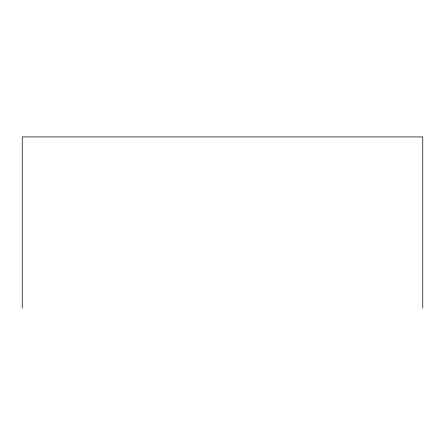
<?xml version="1.0" encoding="UTF-8"?>
<svg xmlns="http://www.w3.org/2000/svg" width="445" height="445" viewBox="0 0 445 445"><rect width="100%" height="100%" fill="white"/><g stroke="black" fill="none" stroke-linecap="round" stroke-linejoin="round"><path stroke-width="0.67" d="M422.75 308.079L422.75 136.921L22.25 136.921L22.25 308.079"/></g></svg>
